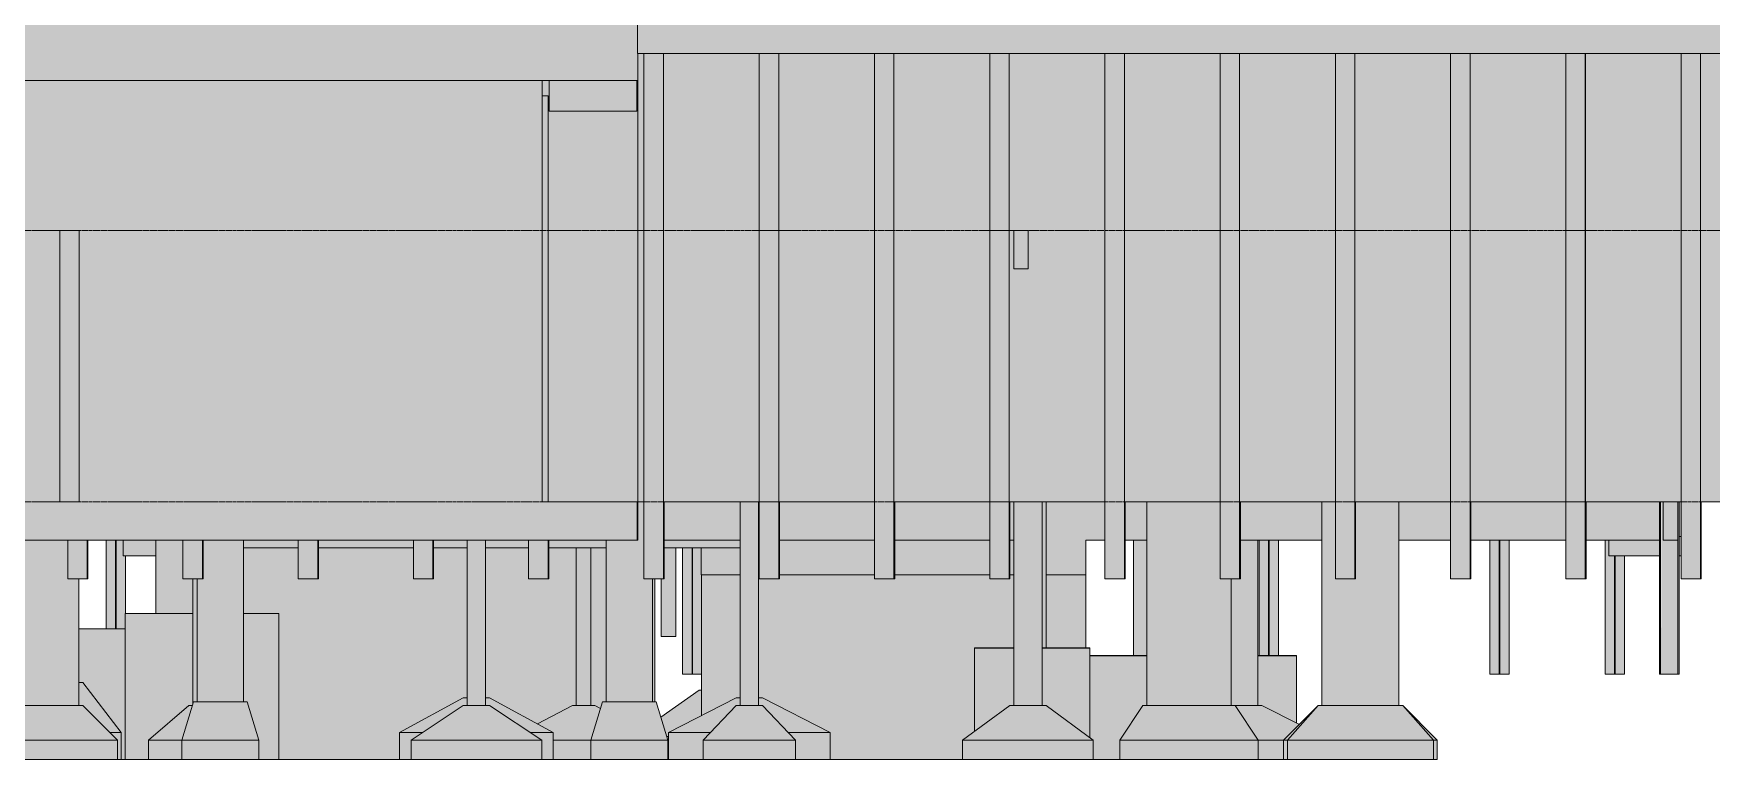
# Model space of a CAD drawing. Header units: centimetres. Extents: x -1897 to 22038, y -1268 to 84208.
# Drawn here: x 3772 to 5954, y 73289 to 74233 of the extents above; entities that cross this region are included whole.
import ezdxf

# ---------------------------------------------------------------- set-up
doc = ezdxf.new("R2010")
doc.units = ezdxf.units.CM
doc.linetypes.add('Centro', pattern=[3.175, 0.635, -0.47625, 1.5875, -0.47625])
for name, color, linetype, lineweight in [('A-FLOR-LEVL', 7, 'Continuous', 9), ('A-WALL', 7, 'Continuous', 9), ('S-BEAM', 7, 'Continuous', 18), ('S-COLS', 7, 'Continuous', 18), ('S-FNDN', 7, 'Continuous', 9)]:
    doc.layers.add(name, color=color, linetype=linetype, lineweight=lineweight)

# ---------------------------------------------------------------- blocks, each defined once
blk = doc.blocks.new('PED_SAPATA_RET_R00_2019 - 180 180 29 120 70 25-3038506-CT103 - CORTE ESQ_ 6PV')
at = {"layer": 'S-FNDN', "true_color": 0xc0c0c0}
for points in [[(792.8, 73314), (972.8, 73314), (942.8, 73359), (822.8, 73359)], [(972.3, 73289), (972.8, 73289), (972.3, 73314), (792.8, 73314), (792.8, 73289), (937.8, 73289)]]:
    blk.add_hatch(color=9, dxfattribs=at).paths.add_polyline_path(points, flags=0)
at = {"layer": 'S-FNDN'}
for p, q in [((792.8, 73314), (822.8, 73359)), ((822.8, 73359), (942.8, 73359)), ((942.8, 73359), (972.8, 73314)), ((972.8, 73314), (792.8, 73314)), ((792.8, 73314), (972.8, 73314)), ((792.8, 73289), (792.8, 73314)), ((972.8, 73314), (972.8, 73289)), ((972.8, 73289), (792.8, 73289))]:
    blk.add_line(p, q, dxfattribs=at)
blk = doc.blocks.new('PED_SAPATA_RET_R00_2019 - 200 200 34 110 70 25-3038503-CT103 - CORTE ESQ_ 6PV')
at = {"layer": 'S-FNDN', "true_color": 0xc0c0c0}
h = blk.add_hatch(color=9, dxfattribs=at)
h.paths.add_polyline_path([(1010.75, 73314), (1050.75, 73359), (1005.75, 73314)], flags=0)
h.paths.add_polyline_path([(1200.75, 73314), (1205.75, 73314), (1160.75, 73359)], flags=0)
h = blk.add_hatch(color=9, dxfattribs=at)
h.paths.add_polyline_path([(1005.75, 73289), (1010.75, 73289), (1010.75, 73314), (1005.75, 73314)], flags=0)
h.paths.add_polyline_path([(1200.75, 73289), (1205.75, 73289), (1205.75, 73314), (1200.75, 73314)], flags=0)
at = {"layer": 'S-FNDN'}
for p, q in [((1005.75, 73314), (1050.75, 73359)), ((1160.75, 73359), (1205.75, 73314)), ((1010.75, 73314), (1005.75, 73314)), ((1005.75, 73314), (1010.75, 73314)), ((1005.75, 73289), (1005.75, 73314)), ((1205.75, 73314), (1200.75, 73314)), ((1200.75, 73314), (1205.75, 73314)), ((1205.75, 73314), (1205.75, 73289)), ((1010.75, 73289), (1005.75, 73289)), ((1205.75, 73289), (1200.75, 73289))]:
    blk.add_line(p, q, dxfattribs=at)
blk = doc.blocks.new('PED_SAPATA_RET_R00_2019 - 110 190 29 110 70 25-3038507-CT103 - CORTE ESQ_ 6PV')
at = {"layer": 'S-FNDN', "true_color": 0xc0c0c0}
for points in [[(1155.75, 73314), (1200.75, 73314), (1160.75, 73359), (1050.75, 73359), (1010.75, 73314), (1117.84, 73314)], [(1022.75, 73289), (1200.75, 73289), (1200.75, 73314), (1010.75, 73314), (1010.75, 73289)]]:
    blk.add_hatch(color=9, dxfattribs=at).paths.add_polyline_path(points, flags=0)
at = {"layer": 'S-FNDN'}
for p, q in [((1010.75, 73314), (1050.75, 73359)), ((1050.75, 73359), (1160.75, 73359)), ((1160.75, 73359), (1200.75, 73314)), ((1200.75, 73314), (1010.75, 73314)), ((1010.75, 73314), (1200.75, 73314)), ((1010.75, 73289), (1010.75, 73314)), ((1200.75, 73314), (1200.75, 73289)), ((1200.75, 73289), (1010.75, 73289))]:
    blk.add_line(p, q, dxfattribs=at)
blk = doc.blocks.new('PED_SAPATA_RET_R00_2019 - 250 170 130 47 70 25-3038508-CT103 - CORTE ESQ_ 6PV')
at = {"layer": 'S-FNDN', "true_color": 0xc0c0c0}
for points in [[(654.8, 73314), (758.3, 73314), (696.8, 73359), (649.8, 73359), (588.3, 73314), (603.8, 73314)], [(742.3, 73289), (758.3, 73289), (758.3, 73314), (588.3, 73314), (588.3, 73289), (691.8, 73289)]]:
    blk.add_hatch(color=9, dxfattribs=at).paths.add_polyline_path(points, flags=0)
at = {"layer": 'S-FNDN'}
for p, q in [((588.3, 73314), (649.8, 73359)), ((649.8, 73359), (696.8, 73359)), ((696.8, 73359), (758.3, 73314)), ((758.3, 73314), (588.3, 73314)), ((588.3, 73314), (758.3, 73314)), ((588.3, 73289), (588.3, 73314)), ((758.3, 73314), (758.3, 73289)), ((758.3, 73289), (588.3, 73289))]:
    blk.add_line(p, q, dxfattribs=at)
blk = doc.blocks.new('PED_SAPATA_RET_R00_2019 - 410 210 210 34 80 35-3266670-CT103 - CORTE ESQ_ 6PV')
at = {"layer": 'S-FNDN', "true_color": 0xc0c0c0}
h = blk.add_hatch(color=9, dxfattribs=at)
h.paths.add_polyline_path([(361.2, 73324), (415.8, 73324), (327.8, 73369), (322.8, 73369), (322.8, 73359), (327.8, 73359)], flags=0)
h.paths.add_polyline_path([(248.5, 73324), (260.3, 73324), (293.8, 73359), (298.8, 73359), (298.8, 73369), (293.8, 73369), (205.8, 73324)], flags=0)
h = blk.add_hatch(color=9, dxfattribs=at)
h.paths.add_polyline_path([(250.8, 73289), (250.8, 73314), (260.3, 73324), (205.8, 73324), (205.8, 73289), (248.5, 73289)], flags=0)
h.paths.add_polyline_path([(415.8, 73289), (415.8, 73324), (361.2, 73324), (370.8, 73314), (370.8, 73289)], flags=0)
at = {"layer": 'S-FNDN'}
for p, q in [((205.8, 73324), (293.8, 73369)), ((293.8, 73369), (298.8, 73369)), ((322.8, 73369), (327.8, 73369)), ((327.8, 73369), (415.8, 73324)), ((260.3, 73324), (205.8, 73324)), ((205.8, 73324), (260.3, 73324)), ((205.8, 73289), (205.8, 73324)), ((415.8, 73324), (361.2, 73324)), ((361.2, 73324), (415.8, 73324)), ((415.8, 73324), (415.8, 73289)), ((250.8, 73289), (205.8, 73289)), ((415.8, 73289), (370.8, 73289))]:
    blk.add_line(p, q, dxfattribs=at)
blk = doc.blocks.new('PED_SAPATA_RET_R00_2019 - 150 200 110 29 70 25-3038518-CT103 - CORTE ESQ_ 6PV')
at = {"layer": 'S-FNDN', "true_color": 0xc0c0c0}
for points in [[(85.7, 73314), (104.7, 73314), (117.1, 73355.1), (109.7, 73359), (80.7, 73359), (35.3, 73335.1), (55.8, 73324), (55.8, 73314)], [(104.7, 73289), (104.7, 73314), (55.8, 73314), (55.8, 73289), (85.7, 73289)]]:
    blk.add_hatch(color=9, dxfattribs=at).paths.add_polyline_path(points, flags=0)
at = {"layer": 'S-FNDN'}
for p, q in [((35.3, 73335.1), (80.7, 73359)), ((80.7, 73359), (109.7, 73359)), ((109.7, 73359), (117.1, 73355.1)), ((104.7, 73314), (55.8, 73314)), ((55.8, 73314), (104.7, 73314)), ((104.7, 73289), (55.8, 73289))]:
    blk.add_line(p, q, dxfattribs=at)
blk = doc.blocks.new('PED_SAPATA_RET_R00_2019 - 300 300 45 130 90 30-3038526-CT103 - CORTE ESQ_ 6PV')
at = {"layer": 'S-FNDN', "true_color": 0xc0c0c0}
for points in [[(204.8, 73319), (205.8, 73319), (205.8, 73324), (248.5, 73345.9), (248.5, 73379), (245.7, 73379), (195.8, 73343.8), (203.3, 73319)], [(204.8, 73289), (205.8, 73289), (205.8, 73319), (203.3, 73319), (204.8, 73314)]]:
    blk.add_hatch(color=9, dxfattribs=at).paths.add_polyline_path(points, flags=0)
at = {"layer": 'S-FNDN'}
for p, q in [((195.8, 73343.8), (245.7, 73379)), ((245.7, 73379), (248.5, 73379)), ((205.8, 73319), (203.3, 73319)), ((203.3, 73319), (205.8, 73319)), ((205.8, 73289), (204.8, 73289))]:
    blk.add_line(p, q, dxfattribs=at)
blk = doc.blocks.new('PED_SAPATA_RET_R00_2019 - 240 240 70 59 70 25-3038530-CT103 - CORTE ESQ_ 6PV')
at = {"layer": 'S-FNDN', "true_color": 0xc0c0c0}
for points in [[(972.8, 73314), (1005.7, 73314), (1026.3, 73334.6), (977.3, 73359), (942.8, 73359), (972.2, 73314.8)], [(977.9, 73289), (1005.7, 73289), (1005.7, 73314), (972.8, 73314), (972.8, 73289)]]:
    blk.add_hatch(color=9, dxfattribs=at).paths.add_polyline_path(points, flags=0)
at = {"layer": 'S-FNDN'}
for p, q in [((942.8, 73359), (977.3, 73359)), ((1026.3, 73334.6), (977.3, 73359)), ((1005.7, 73314), (972.8, 73314)), ((972.8, 73314), (1005.7, 73314)), ((1005.7, 73289), (972.8, 73289))]:
    blk.add_line(p, q, dxfattribs=at)
blk = doc.blocks.new('PED_SAPATA_RET_R00_2019 - 240 470 - 135-3038532-CT103 - CORTE ESQ_ 6PV')
at = {"layer": 'S-FNDN', "true_color": 0xc0c0c0}
h = blk.add_hatch(color=9, dxfattribs=at)
h.paths.add_polyline_path([(758.3, 73289), (792.8, 73289), (792.8, 73314), (822.8, 73359), (827.8, 73359), (827.8, 73423.9), (753.8, 73423.9), (753.8, 73317.2), (758.3, 73314)], flags=0)
h.paths.add_polyline_path([(1022.8, 73336.4), (1022.8, 73423.9), (972.3, 73423.9), (972.8, 73359), (977.2, 73359), (1010.8, 73342.3)], flags=0)
at = {"layer": 'S-FNDN'}
for p, q in [((753.8, 73424), (827.8, 73424)), ((827.8, 73423.9), (753.8, 73423.9)), ((753.8, 73423.9), (827.8, 73423.9)), ((972.3, 73424), (1022.8, 73424)), ((1022.8, 73423.9), (972.3, 73423.9)), ((972.3, 73423.9), (1022.8, 73423.9)), ((1022.8, 73424), (1022.8, 73423.9)), ((1022.8, 73423.9), (1022.8, 73336.4)), ((792.8, 73289), (758.3, 73289))]:
    blk.add_line(p, q, dxfattribs=at)
blk = doc.blocks.new('PED_SAPATA_RET_R00_2019 - 300 500 - 170-3038537-CT103 - CORTE ESQ_ 6PV')
at = {"layer": 'S-FNDN', "true_color": 0xc0c0c0}
blk.add_hatch(color=9, dxfattribs=at).paths.add_polyline_path([(-501.2, 73289), (-501.2, 73458.9), (-561.2, 73458.9), (-561.2, 73389), (-556.2, 73389), (-506.2, 73324), (-506.2, 73289)], flags=0)
at = {"layer": 'S-FNDN'}
for p, q in [((-561.2, 73459), (-501.2, 73459)), ((-501.2, 73458.9), (-561.2, 73458.9)), ((-561.2, 73458.9), (-501.2, 73458.9)), ((-501.2, 73289), (-506.2, 73289))]:
    blk.add_line(p, q, dxfattribs=at)
blk = doc.blocks.new('PED_SAPATA_RET_R00_2019 - 600 150 - 145-3038540-CT103 - CORTE ESQ_ 6PV')
at = {"layer": 'S-FNDN', "true_color": 0xc0c0c0}
h = blk.add_hatch(color=9, dxfattribs=at)
h.paths.add_polyline_path([(753.8, 73317.2), (753.8, 73433.9), (691.8, 73433.9), (691.8, 73359), (696.8, 73359), (748.5, 73321.1)], flags=0)
h.paths.add_polyline_path([(603.8, 73325.4), (649.8, 73359), (654.8, 73359), (654.8, 73433.9), (603.8, 73433.9), (603.8, 73359)], flags=0)
at = {"layer": 'S-FNDN'}
for p, q in [((603.8, 73433.9), (603.8, 73434)), ((603.8, 73434), (654.8, 73434)), ((654.8, 73433.9), (603.8, 73433.9)), ((603.8, 73433.9), (654.8, 73433.9)), ((603.8, 73325.4), (603.8, 73433.9)), ((691.8, 73434), (753.8, 73434)), ((753.8, 73433.9), (691.8, 73433.9)), ((691.8, 73433.9), (753.8, 73433.9)), ((753.8, 73434), (753.8, 73433.9)), ((753.8, 73433.9), (753.8, 73317.2))]:
    blk.add_line(p, q, dxfattribs=at)
blk = doc.blocks.new('Estaca W Gerdau - W250X73-3510940-CT103 - CORTE ESQ_ 6PV')
at = {"layer": 'S-FNDN', "true_color": 0xacb7d2}
for points in [[(349, 73524), (349, 74207), (323.6, 74207), (323.6, 73524)], [(349.1, 73524), (349.9, 73524), (349.9, 73624), (349.1, 73623.6), (349.1, 73526.2)]]:
    blk.add_hatch(color=9, dxfattribs=at).paths.add_polyline_path(points, flags=0)
at = {"layer": 'S-FNDN'}
for p, q in [((323.6, 74207), (323.6, 73524)), ((349, 74207), (349, 73524)), ((349.1, 74207), (349.1, 73524)), ((349.9, 73624), (349.9, 73524)), ((350, 73524), (350, 73624)), ((349, 73524), (323.6, 73524)), ((349.9, 73524), (349, 73524)), ((349.1, 73524), (349, 73524)), ((350, 73524), (349.9, 73524))]:
    blk.add_line(p, q, dxfattribs=at)
blk = doc.blocks.new('Estaca W Gerdau - W250X73-V2-CT103 - CORTE ESQ_ 6PV')
at = {"layer": 'S-FNDN', "true_color": 0xacb7d2}
for points in [[(499, 73524), (499, 74207), (473.6, 74207), (473.6, 73524)], [(499, 73524), (499.9, 73524), (499.9, 73624), (499, 73624), (499, 73528.9)], [(499, 73524), (499, 73524), (499, 73528.9)]]:
    blk.add_hatch(color=9, dxfattribs=at).paths.add_polyline_path(points, flags=0)
at = {"layer": 'S-FNDN'}
for p, q in [((473.6, 74207), (473.6, 73524)), ((499, 74207), (499, 73524)), ((499, 74207), (499, 73524)), ((499.9, 73624), (499.9, 73524)), ((500, 73524), (500, 73624)), ((499, 73524), (473.6, 73524)), ((499.9, 73524), (499, 73524)), ((499, 73524), (499, 73524)), ((500, 73524), (499.9, 73524))]:
    blk.add_line(p, q, dxfattribs=at)
blk = doc.blocks.new('Estaca W Gerdau - W250X73-V3-CT103 - CORTE ESQ_ 6PV')
at = {"layer": 'S-FNDN', "true_color": 0xacb7d2}
for points in [[(648.9, 73524), (648.9, 74207), (623.5, 74207), (623.5, 73524)], [(648.9, 73524), (649.8, 73524), (649.8, 73624), (648.9, 73624), (648.9, 73528.9)], [(648.9, 73524), (648.9, 73524), (648.9, 73528.9)], [(649.8, 73524), (649.8, 73524), (649.8, 73528.9)]]:
    blk.add_hatch(color=9, dxfattribs=at).paths.add_polyline_path(points, flags=0)
at = {"layer": 'S-FNDN'}
for p, q in [((623.5, 74207), (623.5, 73524)), ((648.9, 74207), (648.9, 73524)), ((648.9, 74207), (648.9, 73524)), ((649.8, 73624), (649.8, 73524)), ((649.8, 73524), (649.8, 73624)), ((648.9, 73524), (623.5, 73524)), ((649.8, 73524), (648.9, 73524)), ((648.9, 73524), (648.9, 73524)), ((649.8, 73524), (649.8, 73524))]:
    blk.add_line(p, q, dxfattribs=at)
blk = doc.blocks.new('Estaca W Gerdau - W250X73-V4-CT103 - CORTE ESQ_ 6PV')
at = {"layer": 'S-FNDN', "true_color": 0xacb7d2}
for points in [[(773.4, 73524), (798.8, 73524), (798.8, 74207), (773.4, 74207), (773.4, 73529)], [(798.8, 73524), (799.7, 73524), (799.7, 73624), (798.8, 73624), (798.8, 73529)]]:
    blk.add_hatch(color=9, dxfattribs=at).paths.add_polyline_path(points, flags=0)
at = {"layer": 'S-FNDN'}
for p, q in [((773.4, 74207), (773.4, 73524)), ((798.8, 74207), (798.8, 73524)), ((798.8, 74207), (798.8, 73524)), ((799.7, 73624), (799.7, 73524)), ((799.7, 73524), (799.7, 73624)), ((798.8, 73524), (773.4, 73524)), ((799.7, 73524), (798.8, 73524)), ((798.8, 73524), (798.8, 73524)), ((799.7, 73524), (799.7, 73524))]:
    blk.add_line(p, q, dxfattribs=at)
blk = doc.blocks.new('Estaca W Gerdau - W250X73-V5-CT103 - CORTE ESQ_ 6PV')
at = {"layer": 'S-FNDN', "true_color": 0xacb7d2}
for points in [[(1248.4, 73524), (1248.4, 74207), (1223.1, 74207), (1223.1, 73524)], [(1249.4, 73524), (1249.4, 73624), (1248.5, 73624), (1248.5, 73524)], [(1249.4, 73524), (1249.4, 73524), (1249.4, 73574)]]:
    blk.add_hatch(color=9, dxfattribs=at).paths.add_polyline_path(points, flags=0)
at = {"layer": 'S-FNDN'}
for p, q in [((1223.1, 74207), (1223.1, 73524)), ((1248.4, 74207), (1248.4, 73524)), ((1248.5, 74207), (1248.5, 73524)), ((1249.4, 73624), (1249.4, 73524)), ((1249.4, 73524), (1249.4, 73624)), ((1248.4, 73524), (1223.1, 73524)), ((1249.4, 73524), (1248.4, 73524)), ((1248.5, 73524), (1248.4, 73524)), ((1249.4, 73524), (1249.4, 73524))]:
    blk.add_line(p, q, dxfattribs=at)
blk = doc.blocks.new('Estaca W Gerdau - W250X73-4077513-CT103 - CORTE ESQ_ 6PV')
at = {"layer": 'S-FNDN', "true_color": 0xacb7d2}
for points in [[(1494.8, 73400), (1496.2, 73400), (1496.2, 73624), (1494.8, 73624), (1494.8, 73431.8)], [(1496.4, 73400), (1497.5, 73400), (1497.2, 73624), (1496.2, 73623.5), (1496.2, 73400)], [(1517.5, 73400), (1517.5, 73574), (1499.8, 73574), (1499.8, 73624), (1497.5, 73623.7), (1497.5, 73400)], [(1520.2, 73400), (1520.2, 73624), (1518.8, 73624), (1518.8, 73400)], [(1518.6, 73400), (1518.8, 73400), (1518.4, 73574), (1517.5, 73574), (1517.5, 73400), (1518.1, 73400)]]:
    blk.add_hatch(color=9, dxfattribs=at).paths.add_polyline_path(points, flags=0)
at = {"layer": 'S-FNDN'}
for p, q in [((1494.8, 73624), (1494.8, 73400)), ((1496.2, 73624), (1496.2, 73400)), ((1520.2, 73400), (1520.2, 73624)), ((1518.8, 73574), (1518.8, 73400)), ((1496.2, 73400), (1494.8, 73400)), ((1497.5, 73400), (1496.2, 73400)), ((1517.5, 73400), (1497.5, 73400)), ((1518.8, 73400), (1517.5, 73400)), ((1520.2, 73400), (1518.8, 73400))]:
    blk.add_line(p, q, dxfattribs=at)
blk = doc.blocks.new('Estaca W Gerdau - W250X73-V6-CT103 - CORTE ESQ_ 6PV')
at = {"layer": 'S-FNDN', "true_color": 0xacb7d2}
for points in [[(173.8, 73524), (199.1, 73524), (199.1, 74207), (173.8, 74207), (173.8, 73588.9)], [(200, 73524), (200, 73624), (199.2, 73624), (199.2, 73524)], [(200, 73524), (200.1, 73524), (200, 73526.2)]]:
    blk.add_hatch(color=9, dxfattribs=at).paths.add_polyline_path(points, flags=0)
at = {"layer": 'S-FNDN'}
for p, q in [((173.8, 74207), (173.8, 73524)), ((199.1, 74207), (199.1, 73524)), ((199.2, 74207), (199.2, 73524)), ((200, 73624), (200, 73524)), ((200.1, 73524), (200.1, 73624)), ((199.1, 73524), (173.8, 73524)), ((200, 73524), (199.1, 73524)), ((199.2, 73524), (199.1, 73524)), ((200.1, 73524), (200, 73524))]:
    blk.add_line(p, q, dxfattribs=at)
blk = doc.blocks.new('Estaca W Gerdau - W250X73-V7-CT103 - CORTE ESQ_ 6PV')
at = {"layer": 'S-FNDN', "true_color": 0xacb7d2}
h = blk.add_hatch(color=9, dxfattribs=at)
h.paths.add_polyline_path([(-501.2, 73459), (-501.2, 73479), (-500.6, 73479), (-500.6, 73554), (-503.8, 73554), (-503.8, 73574), (-526, 73574), (-526, 73459)], flags=0)
h.paths.add_polyline_path([(-526, 74272.1), (-500.6, 74277.1), (-500.6, 74503), (-526, 74503), (-526, 74286.5)], flags=0)
h.paths.add_polyline_path([(-500.6, 74564), (-500.6, 74761), (-526, 74761), (-526, 74568.5), (-502.9, 74564.4)], flags=0)
at = {"layer": 'S-FNDN'}
for p, q in [((-526, 74761), (-526, 74568.5)), ((-513.7, 74566.3), (-513.7, 74761)), ((-512.9, 74761), (-512.9, 74566.2)), ((-500.6, 74761), (-500.6, 74564.4)), ((-526, 74503), (-526, 74272.1)), ((-513.7, 74274.5), (-513.7, 74503)), ((-512.9, 74503), (-512.9, 74274.7)), ((-500.6, 74503), (-500.6, 74277.1)), ((-526, 73574), (-526, 73458.9)), ((-513.7, 73458.9), (-513.7, 73574)), ((-512.9, 73574), (-512.9, 73458.9)), ((-500.6, 73554), (-500.6, 73478.9))]:
    blk.add_line(p, q, dxfattribs=at)
blk = doc.blocks.new('Estaca W Gerdau - W250X73-4068957-CT103 - CORTE ESQ_ 6PV')
at = {"layer": 'S-FNDN', "true_color": 0xacb7d2}
h = blk.add_hatch(color=9, dxfattribs=at)
h.paths.add_polyline_path([(248.5, 73400), (248.4, 73564), (224, 73564), (224, 73400)], flags=0)
h.paths.add_polyline_path([(249.4, 74265), (249.4, 74376.1), (224, 74371.1), (224, 74265)], flags=0)
h.paths.add_polyline_path([(224, 74422.1), (249.4, 74427.4), (249.4, 74503), (224, 74503), (224, 74427.4)], flags=0)
h.paths.add_polyline_path([(249.4, 74623), (249.4, 74690), (224, 74690), (224, 74623)], flags=0)
at = {"layer": 'S-FNDN'}
for p, q in [((224, 74690), (224, 74623)), ((236.3, 74623), (236.3, 74690)), ((237.1, 74690), (237.1, 74623)), ((249.4, 74690), (249.4, 74623)), ((224, 74503), (224, 74422.1)), ((236.3, 74424.5), (236.3, 74503)), ((237.1, 74503), (237.1, 74424.7)), ((249.4, 74503), (249.4, 74427.1)), ((224, 74371.1), (224, 74265)), ((236.3, 74265), (236.3, 74373.5)), ((237.1, 74373.7), (237.1, 74265)), ((249.4, 74375.6), (249.4, 74265)), ((224, 73564), (224, 73400)), ((236.3, 73400), (236.3, 73564)), ((237.1, 73564), (237.1, 73400)), ((248.5, 73400), (224, 73400))]:
    blk.add_line(p, q, dxfattribs=at)
blk = doc.blocks.new('Estaca W Gerdau - W250X73-4068932-CT103 - CORTE ESQ_ 6PV')
at = {"layer": 'S-FNDN', "true_color": 0xacb7d2}
h = blk.add_hatch(color=9, dxfattribs=at)
h.paths.add_polyline_path([(999.4, 73424), (999.4, 73574), (974, 73574), (974, 73424)], flags=0)
h.paths.add_polyline_path([(999.4, 74553), (999.4, 74653), (974, 74653), (974, 74553)], flags=0)
at = {"layer": 'S-FNDN'}
for p, q in [((974, 74653), (974, 74553)), ((986.3, 74553), (986.3, 74653)), ((987.1, 74653), (987.1, 74553)), ((999.4, 74653), (999.4, 74553)), ((974, 73574), (974, 73423.9)), ((986.3, 73423.9), (986.3, 73574)), ((987.1, 73574), (987.1, 73423.9)), ((999.4, 73574), (999.4, 73423.9))]:
    blk.add_line(p, q, dxfattribs=at)
blk = doc.blocks.new('Estaca W Gerdau - W250X73-V8-CT103 - CORTE ESQ_ 6PV')
at = {"layer": 'S-FNDN', "true_color": 0xacb7d2}
h = blk.add_hatch(color=9, dxfattribs=at)
h.paths.add_polyline_path([(1299.4, 73400), (1299.4, 73574), (1274, 73574), (1274, 73400)], flags=0)
h.paths.add_polyline_path([(1274, 74445), (1288.7, 74445), (1288.7, 74454), (1274, 74454)], flags=0)
h.paths.add_polyline_path([(1288.7, 74642), (1299.4, 74642), (1299.4, 74653), (1274, 74653), (1274, 74642)], flags=0)
at = {"layer": 'S-FNDN'}
for p, q in [((1274, 74653), (1274, 74642)), ((1286.3, 74642), (1286.3, 74653)), ((1287.1, 74653), (1287.1, 74642)), ((1299.4, 74653), (1299.4, 74642)), ((1274, 74454), (1274, 74445)), ((1286.3, 74445), (1286.3, 74454)), ((1287.1, 74454), (1287.1, 74445)), ((1274, 73574), (1274, 73400)), ((1286.3, 73400), (1286.3, 73574)), ((1287.1, 73574), (1287.1, 73400)), ((1299.4, 73574), (1299.4, 73400)), ((1299.4, 73400), (1274, 73400))]:
    blk.add_line(p, q, dxfattribs=at)
blk = doc.blocks.new('Estaca W Gerdau - W250X73-V9-CT103 - CORTE ESQ_ 6PV')
at = {"layer": 'S-FNDN', "true_color": 0xacb7d2}
h = blk.add_hatch(color=9, dxfattribs=at)
h.paths.add_polyline_path([(1449.4, 73400), (1449.4, 73554), (1428.8, 73554), (1428.8, 73574), (1424, 73574), (1424, 73400)], flags=0)
h.paths.add_polyline_path([(1445.1, 74284), (1449.4, 74284), (1449.4, 74493), (1424, 74493), (1424, 74284)], flags=0)
h.paths.add_polyline_path([(1424, 74642), (1449.4, 74642), (1449.4, 74653), (1424, 74653)], flags=0)
at = {"layer": 'S-FNDN'}
for p, q in [((1424, 74653), (1424, 74642)), ((1436.3, 74642), (1436.3, 74653)), ((1437.1, 74653), (1437.1, 74642)), ((1449.4, 74653), (1449.4, 74642)), ((1424, 74493), (1424, 74284)), ((1436.3, 74284), (1436.3, 74493)), ((1437.1, 74493), (1437.1, 74284)), ((1449.4, 74493), (1449.4, 74284)), ((1424, 73574), (1424, 73400)), ((1436.3, 73400), (1436.3, 73554)), ((1437.1, 73554), (1437.1, 73400)), ((1449.4, 73554), (1449.4, 73400)), ((1449.4, 73400), (1424, 73400))]:
    blk.add_line(p, q, dxfattribs=at)
blk = doc.blocks.new('Estaca W Gerdau - W250X73-3548555-CT103 - CORTE ESQ_ 6PV')
at = {"layer": 'S-FNDN', "true_color": 0xacb7d2}
h = blk.add_hatch(color=9, dxfattribs=at)
h.paths.add_polyline_path([(49.1, 73524), (49.1, 73574), (23.7, 73574), (23.7, 73524), (41.5, 73524)], flags=0)
h.paths.add_polyline_path([(41.6, 73624), (49.1, 73624), (49.1, 74152), (41.6, 74152), (41.6, 73633.6)], flags=0)
for points in [[(49.1, 73524), (50, 73524), (50, 73574), (49.1, 73574), (49.1, 73564)], [(50, 73524), (50, 73524), (50, 73564)]]:
    blk.add_hatch(color=9, dxfattribs=at).paths.add_polyline_path(points, flags=0)
at = {"layer": 'S-FNDN'}
for p, q in [((49.1, 74152), (41.5, 74152)), ((49.1, 74152), (49.1, 73624)), ((49.1, 74152), (49.1, 74152)), ((23.7, 73574), (23.7, 73524)), ((49.1, 73574), (49.1, 73524)), ((49.1, 73574), (49.1, 73524)), ((50, 73574), (50, 73524)), ((50, 73524), (50, 73574)), ((49.1, 73524), (23.7, 73524)), ((50, 73524), (49.1, 73524)), ((49.1, 73524), (49.1, 73524)), ((50, 73524), (50, 73524))]:
    blk.add_line(p, q, dxfattribs=at)
blk = doc.blocks.new('Estaca W Gerdau - W250X73-V13-CT103 - CORTE ESQ_ 6PV')
at = {"layer": 'S-FNDN', "true_color": 0xacb7d2}
for points in [[(-100.8, 73524), (-100.8, 73574), (-126.2, 73574), (-126.2, 73524)], [(-100.8, 73524), (-99.9, 73524), (-99.9, 73574), (-100.8, 73574), (-100.8, 73564)], [(-100.8, 73524), (-100.8, 73524), (-100.8, 73564)]]:
    blk.add_hatch(color=9, dxfattribs=at).paths.add_polyline_path(points, flags=0)
at = {"layer": 'S-FNDN'}
for p, q in [((-126.2, 73574), (-126.2, 73524)), ((-100.8, 73574), (-100.8, 73524)), ((-100.8, 73574), (-100.8, 73524)), ((-99.9, 73574), (-99.9, 73524)), ((-99.9, 73524), (-99.9, 73574)), ((-100.8, 73524), (-126.2, 73524)), ((-99.9, 73524), (-100.8, 73524)), ((-100.8, 73524), (-100.8, 73524)), ((-99.9, 73524), (-99.9, 73524))]:
    blk.add_line(p, q, dxfattribs=at)

msp = doc.modelspace()

# ---------------------------------------------------------------- hatches: boundary and pattern name
at = {"layer": 'A-WALL', "true_color": 0xc0c0c0}
h = msp.add_hatch(color=9, dxfattribs=at)
h.paths.add_polyline_path([(4557.95, 73624), (4565.77, 73624), (4565.77, 74207), (4557.95, 74207), (4557.95, 73809.32)], flags=0)
h.paths.add_polyline_path([(4591.21, 73624), (4715.66, 73624), (4715.66, 74207), (4591.21, 74207), (4591.21, 73714.94)], flags=0)
h.paths.add_polyline_path([(4741.09, 73624), (4865.63, 73624), (4865.63, 74207), (4741.09, 74207), (4741.09, 73714.94)], flags=0)
h.paths.add_polyline_path([(4891.06, 73624), (5015.51, 73624), (5015.51, 74207), (4891.06, 74207), (4891.06, 73809.32)], flags=0)
h.paths.add_polyline_path([(5040.94, 73624), (5046.4, 73624), (5046.17, 74207), (5040.94, 74207), (5040.94, 73809.32)], flags=0)
h = msp.add_hatch(color=9, dxfattribs=at)
h.paths.add_polyline_path([(5885.42, 73624), (5914.85, 73624), (5914.85, 74207), (5790.39, 74207), (5790.39, 73624)], flags=0)
h.paths.add_polyline_path([(5134.28, 73624), (5165.4, 73624), (5165.4, 74207), (5046.4, 74207), (5046.4, 73624)], flags=0)
h.paths.add_polyline_path([(5190.83, 73624), (5315.25, 73624), (5315.25, 74207), (5190.83, 74207), (5190.83, 73809.32)], flags=0)
h.paths.add_polyline_path([(5340.69, 73624), (5465.18, 73624), (5465.18, 74207), (5340.69, 74207), (5340.69, 73714.94)], flags=0)
h.paths.add_polyline_path([(5490.61, 73624), (5615.07, 73624), (5615.07, 74207), (5490.61, 74207), (5490.61, 73714.94)], flags=0)
h.paths.add_polyline_path([(5640.5, 73624), (5764.96, 73624), (5764.96, 74207), (5640.5, 74207), (5640.5, 73809.32)], flags=0)
h.paths.add_polyline_path([(5940.28, 73624), (6064.74, 73624), (6064.74, 74207), (5940.28, 74207), (5940.28, 73714.94)], flags=0)
h.paths.add_polyline_path([(6090.17, 73624), (6174.32, 73624), (6174.32, 74207), (6155.77, 74207), (6155.55, 74207), (6090.17, 74207), (6090.17, 73670.92)], flags=0)
for points in [[(4007.56, 73624), (4433.51, 73624), (4433.51, 74172), (3129.77, 74172), (3129.77, 73624), (3806.02, 73624), (3806.02, 73977), (3831.02, 73977), (3831.02, 73624)], [(4557.41, 73624), (4557.95, 73624), (4557.95, 74172), (4433.51, 74172), (4433.61, 74152), (4441.11, 74152), (4441.11, 73624), (4556.9, 73624)], [(5909.5, 73574), (5910.77, 73574), (5910.77, 73624), (5891.77, 73624), (5891.77, 73574)]]:
    msp.add_hatch(color=9, dxfattribs=at).paths.add_polyline_path(points, flags=0)
at = {"layer": 'S-BEAM', "true_color": 0xc0c0c0}
for points in [[(5046.17, 74207), (6155.09, 74207), (6155.09, 74265), (5046.17, 74265), (5046.17, 74253)], [(3820.26, 74172), (3984.77, 74172), (3984.77, 74253), (3563.27, 74253), (3563.27, 74172), (3819.78, 74172)], [(4442.59, 74172), (4516.77, 74172), (4516.77, 74253), (4044.77, 74253), (4044.77, 74172), (4442.22, 74172)], [(4570.92, 74207), (5046.17, 74207), (5046.17, 74253), (4557.17, 74253), (4557.17, 74207), (4557.95, 74207)], [(3129.77, 73574), (4432.98, 73574), (4432.98, 73624), (3129.77, 73624), (3129.77, 73620.55)], [(4441.98, 73574), (4556.9, 73574), (4556.9, 73624), (4432.98, 73624), (4432.98, 73574), (4441.08, 73574)], [(4557.61, 73574), (4557.61, 73624), (4556.9, 73624), (4556.9, 73574)], [(4687.58, 73574), (4690.77, 73574), (4690.77, 73624), (4592.11, 73624), (4592.11, 73574), (4640.5, 73574)], [(5364.27, 73574), (5447.77, 73574), (5447.77, 73624), (5341.6, 73624), (5341.6, 73574), (5346.77, 73574)]]:
    msp.add_hatch(color=9, dxfattribs=at).paths.add_polyline_path(points, flags=0)
h = msp.add_hatch(color=9, dxfattribs=at)
h.paths.add_polyline_path([(4946.49, 73574), (5015.51, 73574), (5015.51, 73624), (4891.98, 73624), (4891.98, 73574)], flags=0)
h.paths.add_polyline_path([(4715.66, 73574), (4715.66, 73624), (4714.77, 73624), (4714.77, 73574)], flags=0)
h.paths.add_polyline_path([(4742, 73574), (4865.63, 73574), (4865.63, 73624), (4742, 73623.47), (4742, 73620.55)], flags=0)
h.paths.add_polyline_path([(5046.77, 73574), (5046.4, 73624), (5041.86, 73624), (5041.86, 73574)], flags=0)
h = msp.add_hatch(color=9, dxfattribs=at)
h.paths.add_polyline_path([(4742, 73529), (4865.63, 73529), (4865.63, 73574), (4742, 73574), (4742, 73529.47)], flags=0)
h.paths.add_polyline_path([(5046.77, 73529), (5046.77, 73574), (5041.86, 73574), (5041.86, 73529)], flags=0)
h.paths.add_polyline_path([(4891.98, 73529), (5015.51, 73529), (5015.51, 73574), (4891.98, 73574), (4891.98, 73546.23)], flags=0)
h.paths.add_polyline_path([(5134.28, 73529), (5140.5, 73529), (5140.5, 73624), (5088.77, 73624), (5088.77, 73529)], flags=0)
h = msp.add_hatch(color=9, dxfattribs=at)
h.paths.add_polyline_path([(5191.75, 73574), (5219.77, 73574), (5219.77, 73624), (5191.75, 73624), (5191.75, 73579.73)], flags=0)
h.paths.add_polyline_path([(5140.5, 73574), (5165.4, 73574), (5165.4, 73624), (5140.5, 73624), (5140.5, 73620.55)], flags=0)
h = msp.add_hatch(color=9, dxfattribs=at)
h.paths.add_polyline_path([(5615.07, 73574), (5615.07, 73624), (5547.77, 73624), (5547.77, 73574)], flags=0)
h.paths.add_polyline_path([(5641.42, 73574), (5764.96, 73574), (5764.96, 73624), (5641.42, 73624), (5641.42, 73591.4)], flags=0)
h.paths.add_polyline_path([(5791.31, 73574), (5886.79, 73574), (5886.79, 73624), (5791.31, 73624), (5791.31, 73610.92)], flags=0)
h = msp.add_hatch(color=9, dxfattribs=at)
h.paths.add_polyline_path([(4292.13, 73564), (4335.77, 73564), (4335.77, 73574), (4292.13, 73574)], flags=0)
h.paths.add_polyline_path([(4142.24, 73564), (4265.8, 73564), (4265.8, 73574), (4142.24, 73574)], flags=0)
h.paths.add_polyline_path([(4044.77, 73564), (4115.91, 73564), (4115.91, 73574), (4044.77, 73574)], flags=0)
h = msp.add_hatch(color=9, dxfattribs=at)
h.paths.add_polyline_path([(4415.7, 73564), (4415.7, 73574), (4359.77, 73574), (4359.77, 73564), (4383.14, 73564)], flags=0)
h.paths.add_polyline_path([(4687.58, 73564), (4690.77, 73564), (4690.77, 73574), (4592.11, 73574), (4592.11, 73564), (4640.5, 73564)], flags=0)
h.paths.add_polyline_path([(4516.77, 73564), (4516.77, 73574), (4442.03, 73574), (4442.03, 73564)], flags=0)
h = msp.add_hatch(color=9, dxfattribs=at)
h.paths.add_polyline_path([(4714.77, 73529), (4715.66, 73529), (4715.66, 73574), (4714.77, 73574), (4714.77, 73537.27)], flags=0)
h.paths.add_polyline_path([(4640.5, 73529), (4690.77, 73529), (4690.77, 73564), (4640.4, 73564), (4640.4, 73529)], flags=0)
at = {"layer": 'S-COLS', "true_color": 0xc0c0c0}
h = msp.add_hatch(color=9, dxfattribs=at)
h.paths.add_polyline_path([(3739.27, 73359), (3830.77, 73359), (3830.28, 73524), (3816.12, 73524), (3816.12, 73574), (3710.77, 73574), (3710.77, 73359)], flags=0)
h.paths.add_polyline_path([(3830.77, 74253), (3830.77, 74265), (3710.77, 74265), (3710.77, 74253), (3819.78, 74253)], flags=0)
h = msp.add_hatch(color=9, dxfattribs=at)
h.paths.add_polyline_path([(4003.5, 73364), (4044.77, 73364), (4044.77, 73574), (3992.34, 73574), (3992.29, 73524), (3984.77, 73524), (3984.77, 73364)], flags=0)
h.paths.add_polyline_path([(3984.77, 74172), (4044.77, 74172), (4044.77, 74253), (3984.77, 74253), (3984.77, 74186.86)], flags=0)
h = msp.add_hatch(color=9, dxfattribs=at)
h.paths.add_polyline_path([(4516.77, 73364), (4576.77, 73364), (4576.77, 73524), (4565.77, 73524), (4565.77, 73624), (4557.61, 73624), (4557.61, 73574), (4516.77, 73574), (4516.77, 73431.78)], flags=0)
h.paths.add_polyline_path([(4516.77, 74172), (4557.61, 74172), (4557.17, 74253), (4516.77, 74253), (4516.77, 74186.86)], flags=0)
for points in [[(3806.02, 73624), (3831.02, 73624), (3831.02, 73977), (3806.02, 73977), (3806.02, 73809.32)], [(4690.77, 73359), (4714.77, 73359), (4714.77, 73624), (4690.77, 73624), (4690.77, 73389.35)], [(5083.77, 73359), (5083.77, 73624), (5046.77, 73624), (5046.77, 73359)], [(5088.77, 73434), (5088.77, 73624), (5083.77, 73624), (5083.77, 73434)], [(5219.77, 73359), (5329.77, 73359), (5329.24, 73524), (5315.25, 73524), (5315.25, 73624), (5219.77, 73624), (5219.77, 73431.78)], [(5547.77, 73359), (5547.77, 73624), (5491.53, 73624), (5491.48, 73524), (5465.18, 73524), (5465.18, 73624), (5447.77, 73624), (5447.77, 73359), (5509.85, 73359)], [(3930.77, 73479), (3978.77, 73479), (3978.53, 73524), (3966.01, 73524), (3966.01, 73574), (3930.77, 73574), (3930.77, 73526.17)], [(4335.77, 73359), (4359.77, 73359), (4359.77, 73574), (4335.77, 73574), (4335.77, 73378.19)], [(4496.77, 73359), (4496.77, 73564), (4477.77, 73564), (4477.77, 73359)], [(4588.27, 73449), (4607.27, 73449), (4607.27, 73564), (4592.11, 73564), (4592.06, 73524), (4588.27, 73524)], [(5219.77, 73424), (5219.77, 73574), (5202.77, 73574), (5202.77, 73424)], [(5329.77, 73359), (5364.27, 73359), (5364.27, 73574), (5341.6, 73574), (5341.55, 73524), (5329.77, 73524), (5329.77, 73366.5)], [(3978.77, 73360.67), (3979.9, 73364), (3984.77, 73364), (3984.77, 73524), (3978.77, 73524), (3978.77, 73364)]]:
    msp.add_hatch(color=9, dxfattribs=at).paths.add_polyline_path(points, flags=0)
at = {"layer": 'S-FNDN', "true_color": 0xc0c0c0}
for points in [[(5912.19, 73579), (5914.85, 73579), (5914.85, 73624), (5912.19, 73624), (5912.19, 73620.55)], [(3930.77, 73554), (3930.77, 73574), (3888.27, 73574), (3888.27, 73554)], [(4090.85, 73478.9), (4090.85, 73479), (4044.77, 73478.9)], [(4044.77, 73314), (4064.77, 73314), (4049.77, 73364), (3979.77, 73364), (3964.77, 73314), (4007.56, 73314)], [(4596.77, 73314), (4581.77, 73364), (4511.77, 73364), (4496.77, 73314), (4587.27, 73314)], [(3670.77, 73314), (3880.77, 73314), (3835.77, 73359), (3705.77, 73359), (3660.77, 73314)], [(3964.77, 73314), (3978.27, 73359), (3973.77, 73359), (3921.27, 73314)], [(4359.77, 73314), (4432.77, 73314), (4364.77, 73359), (4330.77, 73359), (4262.77, 73314), (4335.77, 73314)], [(4762.77, 73314), (4719.77, 73359), (4685.77, 73359), (4642.77, 73314), (4758.71, 73314)], [(3739.27, 73289), (3880.77, 73289), (3880.77, 73314), (3660.77, 73314), (3660.77, 73289), (3710.77, 73289)], [(3921.27, 73289), (3964.77, 73289), (3964.77, 73314), (3921.27, 73314)], [(4003.77, 73289), (4064.77, 73289), (4064.77, 73314), (3964.77, 73314), (3964.77, 73289), (3979.9, 73289)], [(4383.14, 73289), (4432.77, 73289), (4432.77, 73314), (4262.77, 73314), (4262.77, 73289), (4359.77, 73289)], [(4596.77, 73289), (4596.77, 73314), (4496.77, 73314), (4496.77, 73289), (4587.27, 73289)], [(4714.77, 73289), (4762.77, 73289), (4762.77, 73314), (4642.77, 73314), (4642.77, 73289), (4690.77, 73289)]]:
    msp.add_hatch(color=9, dxfattribs=at).paths.add_polyline_path(points, flags=0)
h = msp.add_hatch(color=9, dxfattribs=at)
h.paths.add_polyline_path([(5886.79, 73554), (5886.79, 73574), (5820.77, 73574), (5820.77, 73554), (5885.42, 73554)], flags=0)
h.paths.add_polyline_path([(5912.19, 73554), (5914.85, 73554), (5914.85, 73579), (5912.19, 73579), (5912.19, 73574)], flags=0)
h = msp.add_hatch(color=9, dxfattribs=at)
h.paths.add_polyline_path([(4090.85, 73289), (4247.77, 73289), (4247.77, 73324), (4330.77, 73369), (4335.77, 73369), (4335.77, 73564), (4292.13, 73564), (4292.08, 73524), (4265.8, 73524), (4265.8, 73564), (4142.24, 73564), (4142.18, 73524), (4115.91, 73524), (4115.91, 73564), (4044.77, 73564), (4044.77, 73479), (4090.85, 73478.9), (4090.85, 73324)], flags=0)
h.paths.add_polyline_path([(4427.32, 73335.08), (4472.77, 73359), (4477.77, 73359), (4477.77, 73564), (4442.03, 73564), (4441.98, 73524), (4415.7, 73524), (4415.7, 73564), (4359.77, 73564), (4359.77, 73369), (4364.77, 73369), (4387.27, 73356.8)], flags=0)
h.paths.add_polyline_path([(4509.11, 73355.14), (4511.77, 73364), (4516.77, 73364), (4516.77, 73564), (4496.77, 73564), (4496.77, 73359), (4501.77, 73359)], flags=0)
h.paths.add_polyline_path([(4576.77, 73364), (4579.9, 73364), (4579.75, 73524), (4576.77, 73524), (4576.77, 73380.67)], flags=0)
h = msp.add_hatch(color=9, dxfattribs=at)
h.paths.add_polyline_path([(4807.77, 73289), (4980.27, 73289), (4980.27, 73314), (4995.86, 73325.41), (4995.86, 73434), (5046.77, 73434), (5046.77, 73528.9), (5041.86, 73528.9), (5041.81, 73524), (5015.51, 73524), (5015.51, 73528.9), (4891.98, 73528.9), (4891.93, 73524), (4865.63, 73524), (4865.63, 73528.9), (4742, 73528.9), (4741.94, 73524), (4715.66, 73524), (4715.66, 73528.9), (4714.77, 73528.9), (4714.77, 73369), (4719.77, 73369), (4807.77, 73324), (4807.77, 73314)], flags=0)
h.paths.add_polyline_path([(4640.5, 73345.85), (4685.77, 73369), (4690.77, 73369), (4690.77, 73528.9), (4640.5, 73528.9), (4640.5, 73359)], flags=0)
h.paths.add_polyline_path([(5088.77, 73434), (5140.5, 73434), (5140.5, 73528.9), (5088.77, 73528.9)], flags=0)
h = msp.add_hatch(color=9, dxfattribs=at)
h.paths.add_polyline_path([(4690.77, 73528.9), (4690.77, 73529), (4641.44, 73528.9)], flags=0)
h.paths.add_polyline_path([(5046.77, 73528.9), (5046.77, 73529), (5041.86, 73528.9)], flags=0)
h.paths.add_polyline_path([(5015.51, 73528.9), (5015.51, 73529), (4946.49, 73528.9)], flags=0)
h = msp.add_hatch(color=9, dxfattribs=at)
h.paths.add_polyline_path([(4090.85, 73289), (4090.85, 73478.9), (4044.77, 73478.9), (4044.77, 73364), (4049.77, 73364), (4064.77, 73314), (4064.77, 73289)], flags=0)
h.paths.add_polyline_path([(3890.85, 73289), (3921.27, 73289), (3921.27, 73314), (3973.77, 73359), (3978.27, 73359), (3978.77, 73360.67), (3978.77, 73478.9), (3890.85, 73478.9), (3890.85, 73314)], flags=0)
h = msp.add_hatch(color=9, dxfattribs=at)
h.paths.add_polyline_path([(3615.77, 73324), (3670.77, 73324), (3705.77, 73359), (3710.77, 73359), (3710.77, 73389), (3665.77, 73389), (3631.99, 73345.09)], flags=0)
h.paths.add_polyline_path([(3885.77, 73324), (3835.77, 73389), (3830.77, 73389), (3830.77, 73359), (3835.77, 73359), (3870.77, 73324), (3880.77, 73324)], flags=0)
h = msp.add_hatch(color=9, dxfattribs=at)
h.paths.add_polyline_path([(4417.65, 73324), (4447.77, 73324), (4364.77, 73369), (4359.77, 73369), (4359.77, 73359), (4364.77, 73359), (4383.14, 73346.84)], flags=0)
h.paths.add_polyline_path([(4262.77, 73324), (4277.88, 73324), (4330.77, 73359), (4335.77, 73359), (4335.77, 73369), (4330.77, 73369), (4247.77, 73324)], flags=0)
h = msp.add_hatch(color=9, dxfattribs=at)
h.paths.add_polyline_path([(3660.77, 73289), (3660.77, 73314), (3670.77, 73324), (3615.77, 73324), (3615.77, 73289), (3631.99, 73289)], flags=0)
h.paths.add_polyline_path([(3880.77, 73289), (3885.77, 73289), (3885.77, 73324), (3870.77, 73324), (3880.77, 73314)], flags=0)
h = msp.add_hatch(color=9, dxfattribs=at)
h.paths.add_polyline_path([(4447.77, 73289), (4447.77, 73324), (4417.65, 73324), (4432.77, 73314), (4432.77, 73289)], flags=0)
h.paths.add_polyline_path([(4247.77, 73289), (4262.77, 73289), (4262.77, 73314), (4277.88, 73324), (4247.77, 73324), (4247.77, 73314)], flags=0)

# ---------------------------------------------------------------- linework, layer by layer
at = {"layer": 'A-FLOR-LEVL', "linetype": 'Centro'}
for p, q in [((2868.02, 73977), (7636.83, 73977)), ((2868.02, 73624), (7636.83, 73624))]:
    msp.add_line(p, q, dxfattribs=at)
at = {"layer": 'A-WALL'}
for p, q in [((4557.61, 74172), (4557.61, 74207)), ((4557.95, 73624), (4557.95, 74207)), ((4557.95, 74172), (3129.77, 74172)), ((4433.51, 73624), (4433.51, 74172)), ((4556.9, 73624), (4565.77, 73624)), ((4591.15, 73624), (4715.66, 73624)), ((4741.04, 73624), (4865.63, 73624)), ((4891.01, 73624), (5015.51, 73624)), ((5040.89, 73624), (5165.4, 73624)), ((5190.78, 73624), (5315.25, 73624)), ((5340.63, 73624), (5465.18, 73624)), ((5490.56, 73624), (5615.07, 73624)), ((5640.45, 73624), (5764.96, 73624)), ((5790.34, 73624), (5914.85, 73624)), ((5891.77, 73574), (5891.77, 73624)), ((5910.77, 73624), (5910.77, 73574)), ((5940.23, 73624), (6064.74, 73624)), ((5910.77, 73574), (5891.77, 73574))]:
    msp.add_line(p, q, dxfattribs=at)
at = {"layer": 'S-BEAM', "lineweight": 9}
for p, q in [((4557.17, 74207), (4557.17, 74253)), ((4557.17, 74207), (5046.17, 74207)), ((5046.17, 74207), (6155.09, 74207)), ((4442.59, 74132), (4442.59, 74172)), ((4442.59, 74172), (4556.64, 74172)), ((4556.64, 74172), (4556.64, 74132)), ((4442.59, 74132), (4556.64, 74132)), ((5046.77, 73977), (5065.77, 73977)), ((5046.77, 73927), (5046.77, 73977)), ((5065.77, 73977), (5065.77, 73927)), ((5065.77, 73927), (5046.77, 73927)), ((4433.51, 73624), (4556.9, 73624)), ((4556.9, 73624), (4556.9, 73574)), ((4557.61, 73574), (4557.61, 73624)), ((3129.77, 73574), (4432.98, 73574)), ((4115.91, 73564), (4044.77, 73564)), ((4265.8, 73564), (4142.18, 73564)), ((4335.77, 73564), (4292.08, 73564)), ((4415.7, 73564), (4359.77, 73564)), ((4432.98, 73574), (4556.9, 73574)), ((4516.77, 73564), (4441.98, 73564)), ((4556.9, 73574), (4557.61, 73574)), ((4690.77, 73574), (4592.06, 73574)), ((4690.77, 73564), (4592.06, 73564)), ((4640.4, 73564), (4640.4, 73529)), ((4715.66, 73574), (4714.77, 73574)), ((4865.63, 73574), (4741.94, 73574)), ((5015.51, 73574), (4891.93, 73574)), ((5046.77, 73574), (5041.81, 73574)), ((5165.4, 73574), (5140.5, 73574)), ((5140.5, 73529), (5140.5, 73574)), ((5219.77, 73574), (5191.7, 73574)), ((5447.77, 73574), (5341.55, 73574)), ((5547.77, 73574), (5615.07, 73574)), ((5641.37, 73574), (5764.96, 73574)), ((5791.26, 73574), (5886.79, 73574))]:
    msp.add_line(p, q, dxfattribs=at)
at = {"layer": 'S-COLS', "lineweight": 9}
for p, q in [((3806.02, 73977), (3806.02, 73624)), ((3831.02, 73977), (3806.02, 73977)), ((3831.02, 73624), (3831.02, 73977)), ((3831.02, 73624), (3806.02, 73624)), ((4690.77, 73624), (4690.77, 73359)), ((4714.77, 73359), (4714.77, 73624)), ((5046.77, 73624), (5046.77, 73359)), ((5083.77, 73624), (5083.77, 73359)), ((5088.77, 73434), (5088.77, 73624)), ((5219.77, 73624), (5219.77, 73359)), ((5447.77, 73624), (5447.77, 73359)), ((5547.77, 73359), (5547.77, 73624)), ((3930.77, 73574), (3930.77, 73478.9)), ((4044.77, 73364), (4044.77, 73574)), ((4335.77, 73574), (4335.77, 73359)), ((4359.77, 73359), (4359.77, 73574)), ((4477.77, 73564), (4477.77, 73359)), ((4496.77, 73359), (4496.77, 73564)), ((4516.77, 73574), (4516.77, 73364)), ((4607.27, 73564), (4607.27, 73449)), ((5202.77, 73574), (5202.77, 73424)), ((5364.27, 73359), (5364.27, 73574)), ((3830.77, 73359), (3830.77, 73524)), ((3978.77, 73524), (3978.77, 73360.67)), ((3984.77, 73524), (3984.77, 73364)), ((4576.77, 73364), (4576.77, 73524)), ((4588.27, 73524), (4588.27, 73449)), ((5329.77, 73359), (5329.77, 73524)), ((4607.27, 73449), (4588.27, 73449))]:
    msp.add_line(p, q, dxfattribs=at)
at = {"layer": 'S-FNDN'}
for p, q in [((5912.19, 73579), (5914.85, 73579)), ((5914.85, 73579), (5912.19, 73579)), ((3888.27, 73554), (3888.27, 73574)), ((5820.77, 73554), (5820.77, 73574)), ((3930.77, 73554), (3888.27, 73554)), ((5886.79, 73554), (5820.77, 73554)), ((5914.85, 73554), (5912.19, 73554)), ((4579.9, 73524), (4579.9, 73364)), ((4640.5, 73528.9), (4640.5, 73529)), ((4640.5, 73529), (4690.77, 73529)), ((4640.5, 73528.9), (4690.77, 73528.9)), ((4640.5, 73345.85), (4640.5, 73528.9)), ((4690.77, 73528.9), (4640.5, 73528.9)), ((4714.77, 73529), (4715.66, 73529)), ((4714.77, 73528.9), (4715.66, 73528.9)), ((4715.66, 73528.9), (4714.77, 73528.9)), ((4741.94, 73529), (4865.63, 73529)), ((4741.94, 73528.9), (4865.63, 73528.9)), ((4865.63, 73528.9), (4741.94, 73528.9)), ((4891.93, 73529), (5015.51, 73529)), ((4891.93, 73528.9), (5015.51, 73528.9)), ((5015.51, 73528.9), (4891.93, 73528.9)), ((5041.81, 73529), (5046.77, 73529)), ((5041.81, 73528.9), (5046.77, 73528.9)), ((5046.77, 73528.9), (5041.81, 73528.9)), ((5088.77, 73529), (5140.5, 73529)), ((5088.77, 73528.9), (5140.5, 73528.9)), ((5140.5, 73528.9), (5088.77, 73528.9)), ((5140.5, 73529), (5140.5, 73528.9)), ((5140.5, 73528.9), (5140.5, 73433.9)), ((3890.85, 73478.9), (3890.85, 73479)), ((3890.85, 73479), (3978.77, 73479)), ((3890.85, 73478.9), (3978.77, 73478.9)), ((3890.85, 73289), (3890.85, 73478.9)), ((3978.77, 73478.9), (3890.85, 73478.9)), ((4044.77, 73479), (4090.85, 73479)), ((4044.77, 73478.9), (4090.85, 73478.9)), ((4090.85, 73478.9), (4044.77, 73478.9)), ((4090.85, 73479), (4090.85, 73478.9)), ((4090.85, 73478.9), (4090.85, 73289)), ((3830.77, 73389), (3835.77, 73389)), ((3835.77, 73389), (3885.77, 73324)), ((3964.77, 73314), (3979.77, 73364)), ((3979.77, 73364), (4049.77, 73364)), ((4049.77, 73364), (4064.77, 73314)), ((4247.77, 73324), (4330.77, 73369)), ((4330.77, 73369), (4335.77, 73369)), ((4359.77, 73369), (4364.77, 73369)), ((4364.77, 73369), (4447.77, 73324)), ((4496.77, 73314), (4511.77, 73364)), ((4511.77, 73364), (4581.77, 73364)), ((4581.77, 73364), (4596.77, 73314)), ((3705.77, 73359), (3835.77, 73359)), ((3835.77, 73359), (3880.77, 73314)), ((3921.27, 73314), (3973.77, 73359)), ((3973.77, 73359), (3978.27, 73359)), ((4262.77, 73314), (4330.77, 73359)), ((4330.77, 73359), (4364.77, 73359)), ((4364.77, 73359), (4432.77, 73314)), ((4642.77, 73314), (4685.77, 73359)), ((4685.77, 73359), (4719.77, 73359)), ((4719.77, 73359), (4762.77, 73314)), ((3870.77, 73324), (3885.77, 73324)), ((3885.77, 73324), (3870.77, 73324)), ((3885.77, 73324), (3885.77, 73289)), ((4247.77, 73324), (4277.88, 73324)), ((4247.77, 73289), (4247.77, 73324)), ((4277.88, 73324), (4247.77, 73324)), ((4417.65, 73324), (4447.77, 73324)), ((4447.77, 73324), (4417.65, 73324)), ((4447.77, 73324), (4447.77, 73289)), ((3660.77, 73314), (3880.77, 73314)), ((3880.77, 73314), (3660.77, 73314)), ((3880.77, 73314), (3880.77, 73289)), ((3921.27, 73314), (3964.77, 73314)), ((3921.27, 73289), (3921.27, 73314)), ((3964.77, 73314), (3921.27, 73314)), ((3964.77, 73314), (4064.77, 73314)), ((3964.77, 73289), (3964.77, 73314)), ((4064.77, 73314), (3964.77, 73314)), ((4064.77, 73314), (4064.77, 73289)), ((4262.77, 73314), (4432.77, 73314)), ((4262.77, 73289), (4262.77, 73314)), ((4432.77, 73314), (4262.77, 73314)), ((4432.77, 73314), (4432.77, 73289)), ((4496.77, 73314), (4596.77, 73314)), ((4496.77, 73289), (4496.77, 73314)), ((4596.77, 73314), (4496.77, 73314)), ((4596.77, 73314), (4596.77, 73289)), ((4642.77, 73314), (4762.77, 73314)), ((4642.77, 73289), (4642.77, 73314)), ((4762.77, 73314), (4642.77, 73314)), ((4762.77, 73314), (4762.77, 73289)), ((3880.77, 73289), (3660.77, 73289)), ((3885.77, 73289), (3880.77, 73289)), ((3921.27, 73289), (3890.85, 73289)), ((3964.77, 73289), (3921.27, 73289)), ((4064.77, 73289), (3964.77, 73289)), ((4090.85, 73289), (4064.77, 73289)), ((4247.77, 73289), (4090.85, 73289)), ((4262.77, 73289), (4247.77, 73289)), ((4432.77, 73289), (4262.77, 73289)), ((4447.77, 73289), (4432.77, 73289)), ((4596.77, 73289), (4496.77, 73289)), ((4762.77, 73289), (4642.77, 73289)), ((4980.27, 73289), (4807.77, 73289))]:
    msp.add_line(p, q, dxfattribs=at)

# ---------------------------------------------------------------- block references
for name, p in [('Estaca W Gerdau - W250X73-V7-CT103 - CORTE ESQ_ 6PV', (4392.02, 0)), ('Estaca W Gerdau - W250X73-4068957-CT103 - CORTE ESQ_ 6PV', (4392.02, 0)), ('Estaca W Gerdau - W250X73-4068932-CT103 - CORTE ESQ_ 6PV', (4392.02, 0)), ('Estaca W Gerdau - W250X73-V8-CT103 - CORTE ESQ_ 6PV', (4392.02, 0)), ('Estaca W Gerdau - W250X73-V9-CT103 - CORTE ESQ_ 6PV', (4392.02, 0)), ('Estaca W Gerdau - W250X73-V6-CT103 - CORTE ESQ_ 6PV', (4392.02, 0)), ('Estaca W Gerdau - W250X73-3510940-CT103 - CORTE ESQ_ 6PV', (4392.02, 0)), ('Estaca W Gerdau - W250X73-V2-CT103 - CORTE ESQ_ 6PV', (4392.02, 0)), ('Estaca W Gerdau - W250X73-V3-CT103 - CORTE ESQ_ 6PV', (4392.02, 0)), ('Estaca W Gerdau - W250X73-V4-CT103 - CORTE ESQ_ 6PV', (4392.02, 0)), ('Estaca W Gerdau - W250X73-V4-CT103 - CORTE ESQ_ 6PV', (4541.87, 0)), ('Estaca W Gerdau - W250X73-V4-CT103 - CORTE ESQ_ 6PV', (4691.8, 0)), ('Estaca W Gerdau - W250X73-V5-CT103 - CORTE ESQ_ 6PV', (4392.02, 0)), ('Estaca W Gerdau - W250X73-V5-CT103 - CORTE ESQ_ 6PV', (4541.91, 0)), ('Estaca W Gerdau - W250X73-V4-CT103 - CORTE ESQ_ 6PV', (5141.47, 0)), ('Estaca W Gerdau - W250X73-3548555-CT103 - CORTE ESQ_ 6PV', (4392.02, 0)), ('Estaca W Gerdau - W250X73-4077513-CT103 - CORTE ESQ_ 6PV', (4392.02, 0)), ('Estaca W Gerdau - W250X73-V13-CT103 - CORTE ESQ_ 6PV', (3942.33, 0)), ('Estaca W Gerdau - W250X73-V13-CT103 - CORTE ESQ_ 6PV', (4092.22, 0)), ('Estaca W Gerdau - W250X73-V13-CT103 - CORTE ESQ_ 6PV', (4242.12, 0)), ('Estaca W Gerdau - W250X73-V13-CT103 - CORTE ESQ_ 6PV', (4392.02, 0)), ('PED_SAPATA_RET_R00_2019 - 300 500 - 170-3038537-CT103 - CORTE ESQ_ 6PV', (4392.02, 0)), ('PED_SAPATA_RET_R00_2019 - 600 150 - 145-3038540-CT103 - CORTE ESQ_ 6PV', (4392.02, 0)), ('PED_SAPATA_RET_R00_2019 - 240 470 - 135-3038532-CT103 - CORTE ESQ_ 6PV', (4392.02, 0)), ('PED_SAPATA_RET_R00_2019 - 300 300 45 130 90 30-3038526-CT103 - CORTE ESQ_ 6PV', (4392.02, 0)), ('PED_SAPATA_RET_R00_2019 - 410 210 210 34 80 35-3266670-CT103 - CORTE ESQ_ 6PV', (4392.02, 0)), ('PED_SAPATA_RET_R00_2019 - 150 200 110 29 70 25-3038518-CT103 - CORTE ESQ_ 6PV', (4392.02, 0)), ('PED_SAPATA_RET_R00_2019 - 250 170 130 47 70 25-3038508-CT103 - CORTE ESQ_ 6PV', (4392.02, 0)), ('PED_SAPATA_RET_R00_2019 - 180 180 29 120 70 25-3038506-CT103 - CORTE ESQ_ 6PV', (4392.02, 0)), ('PED_SAPATA_RET_R00_2019 - 240 240 70 59 70 25-3038530-CT103 - CORTE ESQ_ 6PV', (4392.02, 0)), ('PED_SAPATA_RET_R00_2019 - 200 200 34 110 70 25-3038503-CT103 - CORTE ESQ_ 6PV', (4392.02, 0)), ('PED_SAPATA_RET_R00_2019 - 110 190 29 110 70 25-3038507-CT103 - CORTE ESQ_ 6PV', (4392.02, 0))]:
    msp.add_blockref(name, p, dxfattribs=at)

doc.saveas('drawing.dxf')
